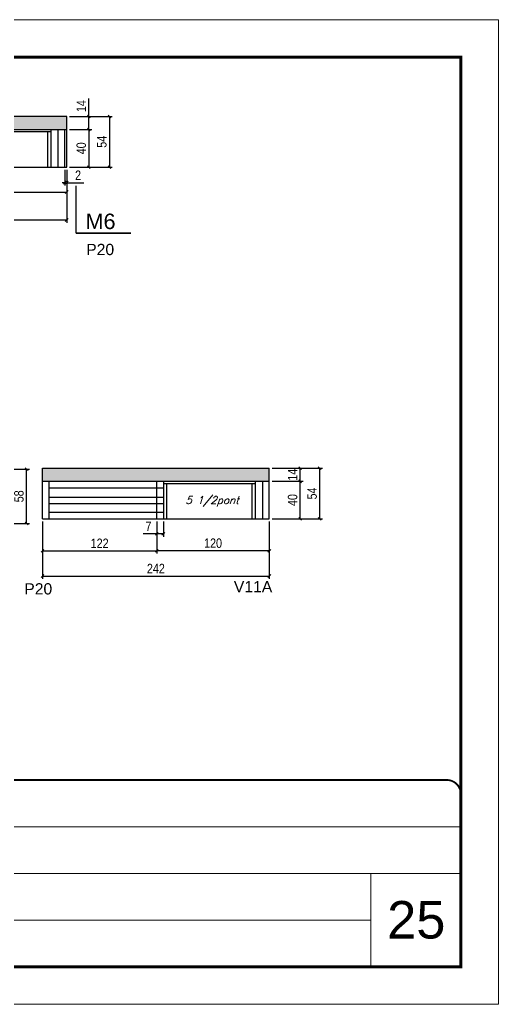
# Model space of a CAD drawing. Header units: millimetres. Extents: x 2921 to 9246, y 316 to 11751.
# Drawn here: x 3896 to 4406, y 2613 to 3663 of the extents above; entities that cross this region are included whole.
import ezdxf

# ---------------------------------------------------------------- set-up
doc = ezdxf.new("R2010")
doc.units = ezdxf.units.MM
doc.linetypes.add('CONTINUO', pattern=[0])
doc.linetypes.add('DASHED', pattern=[0.75, 0.5, -0.25])
for name, color, linetype in [('1', 3, 'Continuous'), ('5', 5, 'Continuous'), ('COTA', 241, 'Continuous'), ('NOMENCLATURA', 7, 'Continuous'), ('Painéis', 200, 'Continuous'), ('SARR_2.2x7', 40, 'Continuous'), ('SARR_3.5x7', 81, 'Continuous'), ('texto', 7, 'Continuous')]:
    doc.layers.add(name, color=color, linetype=linetype)
for name, color, linetype, lineweight in [('CARIMBO', 255, 'Continuous', 9), ('Folhas', 255, 'Continuous', 9), ('SARRAFO DE PRESSAO', 251, 'DASHED', 9)]:
    doc.layers.add(name, color=color, linetype=linetype, lineweight=lineweight)
doc.styles.add('arial', font='arial.ttf')
doc.styles.add('COTA TECNICA', font='techl___.ttf', dxfattribs={"height": 10})
doc.styles.add('Romans', font='romans.shx')
doc.styles.get("Standard").update_dxf_attribs({"font": 'arial.ttf'})
doc.dimstyles.new('PAINEL', dxfattribs={"dimtxt": 10, "dimasz": 3, "dimexe": 3, "dimexo": 3, "dimgap": 3, "dimtad": 1, "dimdec": 1, "dimzin": 12, "dimdsep": 46, "dimtxsty": 'COTA TECNICA', "dimblk1": 'OBLIQUE', "dimblk2": 'OBLIQUE', "dimsah": 1, "dimcen": 0.9, "dimclrd": 4, "dimclre": 4, "dimclrt": 240, "dimadec": 1, "dimazin": 3, "dimtfac": 1, "dimtdec": 1, "dimtmove": 0, "dimatfit": 3, "dimfxl": 1, "dimtolj": 1, "dimtzin": 12, "dimarcsym": 0})

# ---------------------------------------------------------------- blocks, each defined once
blk = doc.blocks.new('9999999999')
at = {"color": 30, "linetype": 'CONTINUO'}
for p, q in [((98564.6, 34379.6), (99584, 34379.6)), ((98564.6, 34329.8), (99488, 34329.8)), ((99584, 34329.8), (99488, 34329.8)), ((99488, 34329.8), (99488, 34230.2)), ((98564.6, 34280), (99488, 34280))]:
    blk.add_line(p, q, dxfattribs=at)
at = {"color": 30, "linetype": 'CONTINUO', "const_width": 2}
blk.add_lwpolyline([(99584, 34230.2), (99584, 34414.4, 0.414214), (99569, 34429.4), (98229, 34429.4, 0.414214), (98214, 34414.4), (98214, 34245.2, 0.414214), (98229, 34230.2), (99584, 34230.2)], format="xyb", dxfattribs=at)
at = {"layer": 'Folhas'}
blk.add_lwpolyline([(98139, 34190.2), (99624, 34190.2), (99624, 35240.2), (98139, 35240.2)], close=True, dxfattribs=at)
at = {"layer": 'Folhas', "color": 30, "const_width": 3}
blk.add_lwpolyline([(98214, 34230.2), (99584, 34230.2), (99584, 35200.2), (98214, 35200.2)], close=True, dxfattribs=at)
blk = doc.blocks.new('_Oblique')
at = {"layer": '1', "color": 0, "lineweight": -2}
blk.add_line((-0.5, -0.5), (0.5, 0.5), dxfattribs=at)
blk = doc.blocks.new('*D399')
at = {"layer": 'COTA', "color": 4, "linetype": 'ByBlock', "lineweight": -2, "transparency": 16777216}
for p, q in [((3699.7, 3502.9), (3699.7, 3476.3)), ((3945.7, 3502.9), (3945.7, 3476.3)), ((3699.7, 3479.3), (3945.7, 3479.3))]:
    blk.add_line(p, q, dxfattribs=at)
at = {"layer": 'Defpoints', "color": 0, "linetype": 'ByBlock', "transparency": 16777216}
for p in [(3699.7, 3505.9), (3945.7, 3505.9), (3945.7, 3479.3)]:
    blk.add_point(p, dxfattribs=at)
at = {"layer": 'COTA', "color": 4, "linetype": 'ByBlock', "lineweight": -2, "transparency": 16777216, "xscale": 3, "yscale": 3, "zscale": 3, "rotation": 180}
blk.add_blockref('_Oblique', (3699.7, 3479.3), dxfattribs=at)
at = {"layer": 'COTA', "color": 4, "linetype": 'ByBlock', "lineweight": -2, "transparency": 16777216, "xscale": 3, "yscale": 3, "zscale": 3}
blk.add_blockref('_Oblique', (3945.7, 3479.3), dxfattribs=at)
at = {"layer": 'COTA', "color": 240, "linetype": 'ByBlock', "transparency": 16777216, "insert": (3822.7, 3487.4), "char_height": 10, "width": 210.731, "attachment_point": 5, "style": 'COTA TECNICA'}
blk.add_mtext('\\A1;246', dxfattribs=at)
blk = doc.blocks.new('*D982')
at = {"layer": 'COTA', "color": 4, "linetype": 'ByBlock', "lineweight": -2, "transparency": 16777216}
for p, q in [((3407.7, 3502.9), (3407.7, 3446.5)), ((3945.7, 3502.9), (3945.7, 3446.5)), ((3407.7, 3449.5), (3945.7, 3449.5))]:
    blk.add_line(p, q, dxfattribs=at)
at = {"layer": 'Defpoints', "color": 0, "linetype": 'ByBlock', "transparency": 16777216}
for p in [(3407.7, 3505.9), (3945.7, 3505.9), (3945.7, 3449.5)]:
    blk.add_point(p, dxfattribs=at)
at = {"layer": 'COTA', "color": 4, "linetype": 'ByBlock', "lineweight": -2, "transparency": 16777216, "xscale": 3, "yscale": 3, "zscale": 3, "rotation": 180}
blk.add_blockref('_Oblique', (3407.7, 3449.5), dxfattribs=at)
at = {"layer": 'COTA', "color": 4, "linetype": 'ByBlock', "lineweight": -2, "transparency": 16777216, "xscale": 3, "yscale": 3, "zscale": 3}
blk.add_blockref('_Oblique', (3945.7, 3449.5), dxfattribs=at)
at = {"layer": 'COTA', "color": 240, "linetype": 'ByBlock', "transparency": 16777216, "insert": (3676.7, 3457.7), "char_height": 10, "attachment_point": 5, "style": 'COTA TECNICA'}
blk.add_mtext('\\A1;538', dxfattribs=at)
blk = doc.blocks.new('*D401')
at = {"layer": 'COTA', "color": 4, "linetype": 'ByBlock', "lineweight": -2, "transparency": 16777216}
for p, q in [((3943.7, 3502.9), (3943.7, 3486.2)), ((3945.7, 3502.9), (3945.7, 3486.2)), ((3943.7, 3489.2), (3940.7, 3489.2)), ((3943.7, 3489.2), (3945.7, 3489.2)), ((3945.7, 3489.2), (3963.8, 3489.2))]:
    blk.add_line(p, q, dxfattribs=at)
at = {"layer": 'Defpoints', "color": 0, "linetype": 'ByBlock', "transparency": 16777216}
for p in [(3943.7, 3505.9), (3945.7, 3505.9), (3945.7, 3489.2)]:
    blk.add_point(p, dxfattribs=at)
at = {"layer": 'COTA', "color": 4, "linetype": 'ByBlock', "lineweight": -2, "transparency": 16777216, "xscale": 3, "yscale": 3, "zscale": 3}
blk.add_blockref('_Oblique', (3943.7, 3489.2), dxfattribs=at)
at = {"layer": 'COTA', "color": 4, "linetype": 'ByBlock', "lineweight": -2, "transparency": 16777216, "xscale": 3, "yscale": 3, "zscale": 3, "rotation": 180}
blk.add_blockref('_Oblique', (3945.7, 3489.2), dxfattribs=at)
at = {"layer": 'COTA', "color": 240, "linetype": 'ByBlock', "transparency": 16777216, "insert": (3957.8, 3497.2), "char_height": 10, "attachment_point": 5, "style": 'COTA TECNICA'}
blk.add_mtext('\\A1;2', dxfattribs=at)
blk = doc.blocks.new('*D402')
at = {"layer": 'Defpoints', "color": 0, "transparency": 16777216}
for p in [(3945.7, 3545.9), (3945.7, 3505.9), (3969.3, 3505.9)]:
    blk.add_point(p, dxfattribs=at)
at = {"layer": 'Painéis', "color": 4, "lineweight": -2, "transparency": 16777216}
for p, q in [((3948.7, 3545.9), (3972.3, 3545.9)), ((3969.3, 3545.9), (3969.3, 3505.9)), ((3948.7, 3505.9), (3972.3, 3505.9))]:
    blk.add_line(p, q, dxfattribs=at)
at = {"layer": 'Painéis', "color": 4, "lineweight": -2, "transparency": 16777216, "xscale": 3, "yscale": 3, "zscale": 3}
for p, rotation in [((3969.3, 3545.9), 90), ((3969.3, 3505.9), 270)]:
    blk.add_blockref('_Oblique', p, dxfattribs=dict(at, rotation=rotation))
at = {"layer": 'Painéis', "color": 240, "lineweight": 5, "transparency": 16777216, "insert": (3961.2, 3525.9), "char_height": 10, "attachment_point": 5, "rotation": 90, "style": 'COTA TECNICA'}
blk.add_mtext('\\A1;40', dxfattribs=at)
blk = doc.blocks.new('*D403')
at = {"layer": 'Defpoints', "color": 0, "transparency": 16777216}
for p in [(3945.7, 3559.9), (3969.3, 3559.9), (3945.7, 3545.9)]:
    blk.add_point(p, dxfattribs=at)
at = {"layer": 'Painéis', "color": 4, "lineweight": -2, "transparency": 16777216}
for p, q in [((3969.3, 3559.9), (3969.3, 3579)), ((3948.7, 3559.9), (3972.3, 3559.9)), ((3969.3, 3545.9), (3969.3, 3559.9)), ((3948.7, 3545.9), (3972.3, 3545.9))]:
    blk.add_line(p, q, dxfattribs=at)
at = {"layer": 'Painéis', "color": 4, "lineweight": -2, "transparency": 16777216, "xscale": 3, "yscale": 3, "zscale": 3}
for p, rotation in [((3969.3, 3559.9), 90), ((3969.3, 3545.9), 270)]:
    blk.add_blockref('_Oblique', p, dxfattribs=dict(at, rotation=rotation))
at = {"layer": 'Painéis', "color": 240, "lineweight": 5, "transparency": 16777216, "insert": (3961.2, 3570.9), "char_height": 10, "attachment_point": 5, "rotation": 90, "style": 'COTA TECNICA'}
blk.add_mtext('\\A1;14', dxfattribs=at)
blk = doc.blocks.new('*D404')
at = {"layer": 'Defpoints', "color": 0, "transparency": 16777216}
for p in [(3945.7, 3559.9), (3945.7, 3505.9), (3991.3, 3505.9)]:
    blk.add_point(p, dxfattribs=at)
at = {"layer": 'Painéis', "color": 4, "lineweight": -2, "transparency": 16777216}
for p, q in [((3948.7, 3559.9), (3994.3, 3559.9)), ((3991.3, 3559.9), (3991.3, 3505.9)), ((3948.7, 3505.9), (3994.3, 3505.9))]:
    blk.add_line(p, q, dxfattribs=at)
at = {"layer": 'Painéis', "color": 4, "lineweight": -2, "transparency": 16777216, "xscale": 3, "yscale": 3, "zscale": 3}
for p, rotation in [((3991.3, 3559.9), 90), ((3991.3, 3505.9), 270)]:
    blk.add_blockref('_Oblique', p, dxfattribs=dict(at, rotation=rotation))
at = {"layer": 'Painéis', "color": 240, "lineweight": 5, "transparency": 16777216, "insert": (3983.2, 3532.9), "char_height": 10, "attachment_point": 5, "rotation": 90, "style": 'COTA TECNICA'}
blk.add_mtext('\\A1;54', dxfattribs=at)
blk = doc.blocks.new('*D991')
at = {"layer": 'Defpoints', "color": 0, "transparency": 16777216}
for p in [(3867.1, 3183.8), (3902.9, 3183.8), (3867.1, 3125.8)]:
    blk.add_point(p, dxfattribs=at)
at = {"layer": 'Painéis', "color": 4, "lineweight": -2, "transparency": 16777216}
for p, q in [((3870.1, 3183.8), (3905.9, 3183.8)), ((3902.9, 3125.8), (3902.9, 3183.8)), ((3870.1, 3125.8), (3905.9, 3125.8))]:
    blk.add_line(p, q, dxfattribs=at)
at = {"layer": 'Painéis', "color": 4, "lineweight": -2, "transparency": 16777216, "xscale": 3, "yscale": 3, "zscale": 3}
for p, rotation in [((3902.9, 3183.8), 90), ((3902.9, 3125.8), 270)]:
    blk.add_blockref('_Oblique', p, dxfattribs=dict(at, rotation=rotation))
at = {"layer": 'Painéis', "color": 240, "lineweight": 5, "transparency": 16777216, "insert": (3894.7, 3154.8), "char_height": 10, "attachment_point": 5, "rotation": 90, "style": 'COTA TECNICA'}
blk.add_mtext('\\A1;58', dxfattribs=at)
blk = doc.blocks.new('*D418')
at = {"layer": 'Defpoints', "color": 0, "transparency": 16777216}
for p in [(4041.8, 3130.8), (4161.8, 3130.8), (4041.8, 3096.7)]:
    blk.add_point(p, dxfattribs=at)
at = {"layer": 'Painéis', "color": 4, "lineweight": -2, "transparency": 16777216}
for p, q in [((4041.8, 3127.8), (4041.8, 3093.7)), ((4161.8, 3127.8), (4161.8, 3093.7)), ((4161.8, 3096.7), (4041.8, 3096.7))]:
    blk.add_line(p, q, dxfattribs=at)
at = {"layer": 'Painéis', "color": 4, "lineweight": -2, "transparency": 16777216, "xscale": 3, "yscale": 3, "zscale": 3, "rotation": 180}
blk.add_blockref('_Oblique', (4041.8, 3096.7), dxfattribs=at)
at = {"layer": 'Painéis', "color": 4, "lineweight": -2, "transparency": 16777216, "xscale": 3, "yscale": 3, "zscale": 3}
blk.add_blockref('_Oblique', (4161.8, 3096.7), dxfattribs=at)
at = {"layer": 'Painéis', "color": 240, "lineweight": 5, "transparency": 16777216, "insert": (4101.8, 3104.8), "char_height": 10, "attachment_point": 5, "style": 'COTA TECNICA'}
blk.add_mtext('\\A1;120', dxfattribs=at)
blk = doc.blocks.new('*D419')
at = {"layer": 'Defpoints', "color": 0, "transparency": 16777216}
for p in [(4161.8, 3184.8), (4215.6, 3184.8), (4161.8, 3130.8)]:
    blk.add_point(p, dxfattribs=at)
at = {"layer": 'Painéis', "color": 4, "lineweight": -2, "transparency": 16777216}
for p, q in [((4164.8, 3184.8), (4218.6, 3184.8)), ((4215.6, 3130.8), (4215.6, 3184.8)), ((4164.8, 3130.8), (4218.6, 3130.8))]:
    blk.add_line(p, q, dxfattribs=at)
at = {"layer": 'Painéis', "color": 4, "lineweight": -2, "transparency": 16777216, "xscale": 3, "yscale": 3, "zscale": 3}
for p, rotation in [((4215.6, 3184.8), 90), ((4215.6, 3130.8), 270)]:
    blk.add_blockref('_Oblique', p, dxfattribs=dict(at, rotation=rotation))
at = {"layer": 'Painéis', "color": 240, "lineweight": 5, "transparency": 16777216, "insert": (4207.5, 3157.8), "char_height": 10, "attachment_point": 5, "rotation": 90, "style": 'COTA TECNICA'}
blk.add_mtext('\\A1;54', dxfattribs=at)
blk = doc.blocks.new('*D993')
at = {"layer": 'Defpoints', "color": 0, "transparency": 16777216}
for p in [(4161.8, 3170.8), (4194.8, 3170.8), (4161.8, 3130.8)]:
    blk.add_point(p, dxfattribs=at)
at = {"layer": 'Painéis', "color": 4, "lineweight": -2, "transparency": 16777216}
for p, q in [((4164.8, 3170.8), (4197.8, 3170.8)), ((4194.8, 3130.8), (4194.8, 3170.8)), ((4164.8, 3130.8), (4197.8, 3130.8))]:
    blk.add_line(p, q, dxfattribs=at)
at = {"layer": 'Painéis', "color": 4, "lineweight": -2, "transparency": 16777216, "xscale": 3, "yscale": 3, "zscale": 3}
for p, rotation in [((4194.8, 3170.8), 90), ((4194.8, 3130.8), 270)]:
    blk.add_blockref('_Oblique', p, dxfattribs=dict(at, rotation=rotation))
at = {"layer": 'Painéis', "color": 240, "lineweight": 5, "transparency": 16777216, "insert": (4186.7, 3150.8), "char_height": 10, "attachment_point": 5, "rotation": 90, "style": 'COTA TECNICA'}
blk.add_mtext('\\A1;40', dxfattribs=at)
blk = doc.blocks.new('*D994')
at = {"layer": 'Defpoints', "color": 0, "transparency": 16777216}
for p in [(4161.8, 3184.8), (4194.8, 3184.8), (4161.8, 3170.8)]:
    blk.add_point(p, dxfattribs=at)
at = {"layer": 'Painéis', "color": 4, "lineweight": -2, "transparency": 16777216}
for p, q in [((4164.8, 3184.8), (4197.8, 3184.8)), ((4194.8, 3170.8), (4194.8, 3184.8)), ((4164.8, 3170.8), (4197.8, 3170.8))]:
    blk.add_line(p, q, dxfattribs=at)
at = {"layer": 'Painéis', "color": 4, "lineweight": -2, "transparency": 16777216, "xscale": 3, "yscale": 3, "zscale": 3}
for p, rotation in [((4194.8, 3184.8), 90), ((4194.8, 3170.8), 270)]:
    blk.add_blockref('_Oblique', p, dxfattribs=dict(at, rotation=rotation))
at = {"layer": 'Painéis', "color": 240, "lineweight": 5, "transparency": 16777216, "insert": (4186.7, 3177.8), "char_height": 10, "attachment_point": 5, "rotation": 90, "style": 'COTA TECNICA'}
blk.add_mtext('\\A1;14', dxfattribs=at)
blk = doc.blocks.new('*D995')
at = {"layer": 'Defpoints', "color": 0, "transparency": 16777216}
for p in [(3919.8, 3130.8), (4041.8, 3130.8), (4041.8, 3096.7)]:
    blk.add_point(p, dxfattribs=at)
at = {"layer": 'Painéis', "color": 4, "lineweight": -2, "transparency": 16777216}
for p, q in [((3919.8, 3127.8), (3919.8, 3093.7)), ((4041.8, 3127.8), (4041.8, 3093.7)), ((3919.8, 3096.7), (4041.8, 3096.7))]:
    blk.add_line(p, q, dxfattribs=at)
at = {"layer": 'Painéis', "color": 4, "lineweight": -2, "transparency": 16777216, "xscale": 3, "yscale": 3, "zscale": 3, "rotation": 180}
blk.add_blockref('_Oblique', (3919.8, 3096.7), dxfattribs=at)
at = {"layer": 'Painéis', "color": 4, "lineweight": -2, "transparency": 16777216, "xscale": 3, "yscale": 3, "zscale": 3}
blk.add_blockref('_Oblique', (4041.8, 3096.7), dxfattribs=at)
at = {"layer": 'Painéis', "color": 240, "lineweight": 5, "transparency": 16777216, "insert": (3980.8, 3104.7), "char_height": 10, "attachment_point": 5, "style": 'COTA TECNICA'}
blk.add_mtext('\\A1;122', dxfattribs=at)
blk = doc.blocks.new('*D420')
at = {"layer": 'Defpoints', "color": 0, "transparency": 16777216}
for p in [(3919.8, 3130.8), (4161.8, 3130.8), (4161.8, 3069.8)]:
    blk.add_point(p, dxfattribs=at)
at = {"layer": 'Painéis', "color": 4, "lineweight": -2, "transparency": 16777216}
for p, q in [((3919.8, 3127.8), (3919.8, 3066.8)), ((4161.8, 3127.8), (4161.8, 3066.8)), ((3919.8, 3069.8), (4161.8, 3069.8))]:
    blk.add_line(p, q, dxfattribs=at)
at = {"layer": 'Painéis', "color": 4, "lineweight": -2, "transparency": 16777216, "xscale": 3, "yscale": 3, "zscale": 3, "rotation": 180}
blk.add_blockref('_Oblique', (3919.8, 3069.8), dxfattribs=at)
at = {"layer": 'Painéis', "color": 4, "lineweight": -2, "transparency": 16777216, "xscale": 3, "yscale": 3, "zscale": 3}
blk.add_blockref('_Oblique', (4161.8, 3069.8), dxfattribs=at)
at = {"layer": 'Painéis', "color": 240, "lineweight": 5, "transparency": 16777216, "insert": (4040.8, 3077.8), "char_height": 10, "attachment_point": 5, "style": 'COTA TECNICA'}
blk.add_mtext('\\A1;242', dxfattribs=at)
blk = doc.blocks.new('*D996')
at = {"layer": 'Defpoints', "color": 0, "transparency": 16777216}
for p in [(4041.8, 3130.8), (4048.8, 3130.8), (4041.8, 3114.7)]:
    blk.add_point(p, dxfattribs=at)
at = {"layer": 'Painéis', "color": 4, "lineweight": -2, "transparency": 16777216}
for p, q in [((4041.8, 3127.8), (4041.8, 3111.7)), ((4048.8, 3127.8), (4048.8, 3111.7)), ((4041.8, 3114.7), (4027.1, 3114.7)), ((4048.8, 3114.7), (4041.8, 3114.7))]:
    blk.add_line(p, q, dxfattribs=at)
at = {"layer": 'Painéis', "color": 4, "lineweight": -2, "transparency": 16777216, "xscale": 3, "yscale": 3, "zscale": 3, "rotation": 180}
blk.add_blockref('_Oblique', (4041.8, 3114.7), dxfattribs=at)
at = {"layer": 'Painéis', "color": 4, "lineweight": -2, "transparency": 16777216, "xscale": 3, "yscale": 3, "zscale": 3}
blk.add_blockref('_Oblique', (4048.8, 3114.7), dxfattribs=at)
at = {"layer": 'Painéis', "color": 240, "lineweight": 5, "transparency": 16777216, "insert": (4032.9, 3122.8), "char_height": 10, "attachment_point": 5, "style": 'COTA TECNICA'}
blk.add_mtext('\\A1;7', dxfattribs=at)

msp = doc.modelspace()

# ---------------------------------------------------------------- hatches: boundary and pattern name
at = {"layer": 'COTA', "linetype": 'ByBlock'}
h = msp.add_hatch(dxfattribs=at)
h.set_pattern_fill('AR-CONC', color=256, scale=0.03)
h.set_pattern_definition([(50, (-128301.736, -30338.0685), (5.46554007, -0.47817257), [0.5715, -6.2865]), (355, (-128301.736, -30338.0685), (-1.05730264, 5.73170536), [0.4572, -5.02921753]), (100.4514447, (-128301.2805, -30338.1083), (4.40823741, 5.25353256), [0.48570026, -5.34270734]), (46.1842, (-128301.736, -30336.5445), (8.13237123, -1.26126984), [0.85725, -9.42975]), (96.6355576, (-128301.058, -30336.6496), (7.122124, 7.42278374), [0.7285507, -8.01406824]), (351.184151, (-128301.736, -30336.5445), (7.122124, 7.42278374), [0.685799, -7.54379196]), (21, (-128300.974, -30336.9255), (4.54843174, -3.06795595), [0.5715, -6.2865]), (326, (-128300.974, -30336.9255), (1.85406085, 5.52563898), [0.4572, -5.0292]), (71.451445, (-128300.595, -30337.181), (6.40249258, 2.45768307), [0.48570026, -5.34269813]), (37.5, (-128301.736, -30338.0685), (0.092658098, 2.536651166), [0, -4.96824, 0, -5.1054, 0, -5.04825]), (7.5, (-128301.736, -30338.0685), (2.004589875, 3.005417245), [0, -2.91084, 0, -4.85394, 0, -1.92405]), (327.5, (-128303.4352, -30338.0685), (4.067717855, -0.17186232), [0, -1.905, 0, -5.9436, 0, -7.8867]), (317.5, (-128304.1972, -30338.0685), (4.44387544, 0.76279473), [0, -2.4765, 0, -3.94716, 0, -5.6007])])
h.paths.add_polyline_path([(3407.73, 3559.89), (3407.73, 3545.89), (3945.73, 3545.89), (3945.73, 3559.89)])
h = msp.add_hatch(dxfattribs=at)
h.set_pattern_fill('AR-CONC', color=256, scale=0.03)
h.set_pattern_definition([(50, (2342.0916, -13371.046), (5.4655401, -0.4781726), [0.5715, -6.2865]), (355, (2342.0916, -13371.046), (-1.0573026, 5.7317054), [0.4572, -5.0292175]), (100.451445, (2342.547, -13371.086), (4.4082374, 5.2535326), [0.4857003, -5.3427073]), (46.1842, (2342.0916, -13369.522), (8.1323712, -1.2612698), [0.85725, -9.42975]), (96.63556, (2342.769, -13369.627), (7.122124, 7.4227837), [0.7285507, -8.0140682]), (351.18415, (2342.0916, -13369.522), (7.122124, 7.4227837), [0.685799, -7.543792]), (21, (2342.8536, -13369.903), (4.5484317, -3.067956), [0.5715, -6.2865]), (326, (2342.8536, -13369.903), (1.8540609, 5.525639), [0.4572, -5.0292]), (71.451445, (2343.2326, -13370.1587), (6.4024926, 2.457683), [0.4857003, -5.3426981]), (37.5, (2342.0916, -13371.046), (0.0926581, 2.53665117), [0, -4.96824, 0, -5.1054, 0, -5.04825]), (7.5, (2342.0916, -13371.046), (2.00458988, 3.00541724), [0, -2.91084, 0, -4.85394, 0, -1.92405]), (327.5, (2340.3923, -13371.046), (4.06771786, -0.17186232), [0, -1.905, 0, -5.9436, 0, -7.8867]), (317.5, (2339.6303, -13371.046), (4.44387544, 0.7627947), [0, -2.4765, 0, -3.94716, 0, -5.6007])])
h.paths.add_polyline_path([(4161.81, 3170.78), (4161.81, 3184.78), (3919.81, 3184.78), (3919.81, 3170.78)])

# ---------------------------------------------------------------- linework, layer by layer
for p, q in [((3945.73, 3559.89), (3407.73, 3559.89)), ((3945.73, 3545.89), (3945.73, 3559.89)), ((3919.81, 3184.78), (4161.81, 3184.78)), ((3919.81, 3170.78), (3919.81, 3184.78)), ((4161.81, 3170.78), (4161.81, 3184.78))]:
    msp.add_line(p, q, dxfattribs=at)
at = {"layer": 'NOMENCLATURA', "linetype": 'Continuous'}
for p, q in [((3955.92, 3435.57), (3955.92, 3485.95)), ((4014.13, 3435.57), (3955.92, 3435.57)), ((3955.92, 3435.57), (4014.13, 3435.57))]:
    msp.add_line(p, q, dxfattribs=at)
at = {"layer": 'Painéis', "linetype": 'ByBlock'}
for p, q in [((3407.73, 3545.89), (3945.73, 3545.89)), ((3943.73, 3505.89), (3943.73, 3545.89)), ((3945.73, 3505.89), (3945.73, 3545.89)), ((3407.73, 3505.89), (3945.73, 3505.89)), ((3919.81, 3130.78), (3919.81, 3170.78)), ((3919.81, 3170.78), (4161.81, 3170.78)), ((4041.81, 3130.78), (4041.81, 3170.78)), ((3919.81, 3130.78), (4161.81, 3130.78))]:
    msp.add_line(p, q, dxfattribs=at)
at = {"layer": 'Painéis'}
msp.add_line((4161.81, 3130.78), (4161.81, 3170.78), dxfattribs=at)
at = {"layer": 'SARR_2.2x7', "linetype": 'Continuous'}
for p, q in [((3699.73, 3543.69), (3928.73, 3543.69)), ((3936.73, 3505.89), (3936.73, 3545.89)), ((3926.81, 3130.78), (3926.81, 3170.78)), ((3926.81, 3163.78), (4048.81, 3163.78)), ((4048.81, 3168.58), (4146.81, 3168.58)), ((4154.81, 3130.78), (4154.81, 3170.78)), ((3926.81, 3154.04), (4048.81, 3154.04)), ((3926.81, 3147.04), (4048.81, 3147.04)), ((3926.81, 3137.78), (4048.81, 3137.78))]:
    msp.add_line(p, q, dxfattribs=at)
at = {"layer": 'SARR_3.5x7'}
for p, q in [((3925.23, 3543.69), (3925.23, 3505.89)), ((3928.73, 3545.89), (3928.73, 3505.89)), ((3925.23, 3505.89), (3928.73, 3505.89)), ((4048.81, 3170.78), (4048.81, 3130.78)), ((4052.31, 3168.58), (4052.31, 3130.78)), ((4143.31, 3168.58), (4143.31, 3130.78)), ((4146.81, 3170.78), (4146.81, 3130.78))]:
    msp.add_line(p, q, dxfattribs=at)

# ---------------------------------------------------------------- block references
at = {"layer": 'SARRAFO DE PRESSAO', "color": 6, "linetype": 'ByBlock'}
msp.add_blockref('9999999999', (-95217.85, -31577.13), dxfattribs=at)

# ---------------------------------------------------------------- texts
at = {"layer": '5', "linetype": 'Continuous'}
for s, p in [('P20', (3966.48, 3412.04)), ('P20', (3900.39, 3050.13)), ('V11A', (4123.98, 3052.41))]:
    msp.add_text(s, height=12, rotation=0.00004, dxfattribs=at).set_placement(p)
at = {"layer": 'CARIMBO', "style": 'arial'}
msp.add_text('25', height=40, dxfattribs=at).set_placement((4287.55, 2683.22))
at = {"layer": 'NOMENCLATURA', "linetype": 'Continuous'}
msp.add_text('M6', height=16.5, dxfattribs=at).set_placement((3965.75, 3439.76))
at = {"layer": 'texto', "color": 2, "insert": (4100.79, 3149.45), "char_height": 8, "attachment_point": 5, "style": 'Romans'}
msp.add_mtext('{\\Q19;\\C256;5 1/2pont}', dxfattribs=at)

# ---------------------------------------------------------------- dimensions: what is measured, and where the dimension line sits
at = {"layer": 'COTA', "linetype": 'ByBlock'}
for base, p1, picture, middle in [((3945.73, 3449.46), (3407.73, 3505.89), '*D982', (3676.73, 3457.71)), ((3945.73, 3489.22), (3943.73, 3505.89), '*D401', (3957.78, 3497.22))]:
    dim = msp.add_linear_dim(base=base, p1=p1, p2=(3945.73, 3505.89), dimstyle='PAINEL', dxfattribs=at)
    dim.commit()
    dim.dimension.update_dxf_attribs({"geometry": picture, "text_midpoint": middle})
dim = msp.add_linear_dim(base=(3945.73, 3479.35), p1=(3699.73, 3505.89), p2=(3945.73, 3505.89), dimstyle='PAINEL', override={"dimtmove": 1}, dxfattribs=at)
dim.commit()
dim.dimension.update_dxf_attribs({"geometry": '*D399', "text_midpoint": (3822.73, 3487.45)})
at = {"layer": 'Painéis', "lineweight": 5}
for base, p1, p2, picture, middle in [((3969.31, 3559.89), (3945.73, 3545.89), (3945.73, 3559.89), '*D403', (3961.24, 3570.94)), ((3991.3, 3505.89), (3945.73, 3559.89), (3945.73, 3505.89), '*D404', (3983.19, 3532.89)), ((3969.31, 3505.89), (3945.73, 3545.89), (3945.73, 3505.89), '*D402', (3961.21, 3525.89)), ((3902.86, 3183.85), (3867.09, 3125.85), (3867.09, 3183.85), '*D991', (3894.73, 3154.85)), ((4215.58, 3184.78), (4161.81, 3130.78), (4161.81, 3184.78), '*D419', (4207.47, 3157.78)), ((4194.81, 3170.78), (4161.81, 3130.78), (4161.81, 3170.78), '*D993', (4186.71, 3150.78))]:
    dim = msp.add_linear_dim(base=base, p1=p1, p2=p2, angle=90, dimstyle='PAINEL', dxfattribs=at)
    dim.commit()
    dim.dimension.update_dxf_attribs({"geometry": picture, "text_midpoint": middle})
for base, p1, p2, angle, picture, middle in [((4194.81, 3184.78), (4161.81, 3170.78), (4161.81, 3184.78), 90, '*D994', (4194.81, 3177.78)), ((4041.81, 3096.69), (4161.81, 3130.78), (4041.81, 3130.78), 180, '*D418', (4101.81, 3096.69))]:
    dim = msp.add_linear_dim(base=base, p1=p1, p2=p2, angle=angle, dimstyle='PAINEL', dxfattribs=at)
    dim.commit()
    dim.dimension.update_dxf_attribs({"geometry": picture, "text_midpoint": middle, "dimtype": 160})
for base, p1, p2, picture, middle in [((4041.81, 3096.69), (3919.81, 3130.78), (4041.81, 3130.78), '*D995', (3980.81, 3104.75)), ((4161.81, 3069.77), (3919.81, 3130.78), (4161.81, 3130.78), '*D420', (4040.81, 3077.84)), ((4041.81, 3114.74), (4048.81, 3130.78), (4041.81, 3130.78), '*D996', (4032.95, 3122.81))]:
    dim = msp.add_linear_dim(base=base, p1=p1, p2=p2, dimstyle='PAINEL', dxfattribs=at)
    dim.commit()
    dim.dimension.update_dxf_attribs({"geometry": picture, "text_midpoint": middle})

doc.saveas('drawing.dxf')
